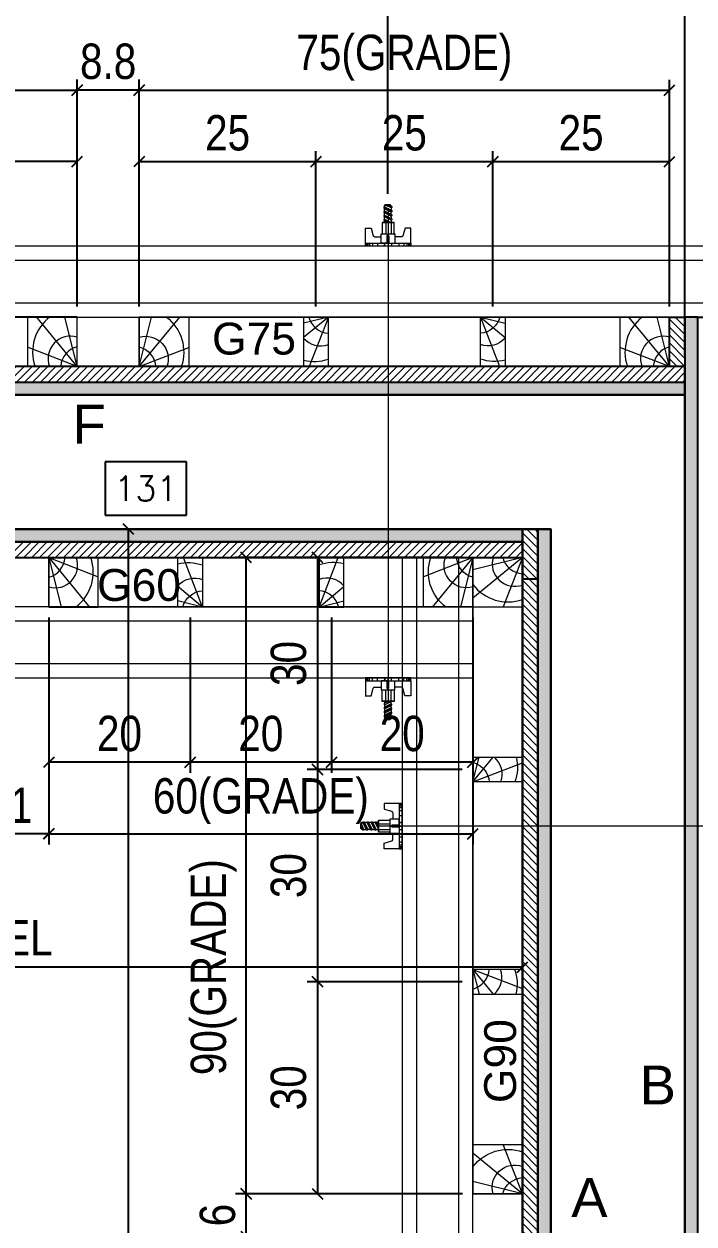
# Model space of a CAD drawing. Header units: millimetres. Extents: x 1945 to 8225, y 304 to 15137.
# Drawn here: x 4058 to 4247.6, y 8881.5 to 9220.9 of the extents above; entities that cross this region are included whole.
import ezdxf
from ezdxf.enums import TextEntityAlignment as Align

# ---------------------------------------------------------------- set-up
doc = ezdxf.new("R2010")
doc.units = ezdxf.units.MM
for name, color, linetype in [('CHAPA', 1, 'Continuous'), ('COTA', 241, 'Continuous'), ('MEIO_PONT', 93, 'Continuous'), ('Painéis', 200, 'Continuous'), ('SARRAFO', 251, 'Continuous'), ('TEXTO_GERAL', 7, 'Continuous')]:
    doc.layers.add(name, color=color, linetype=linetype)
for name, color, linetype, lineweight in [('CONCRETO', 251, 'Continuous', 25), ('Hachura', 251, 'Continuous', 9), ('Madeira', 126, 'Continuous', 18), ('Perfil Metálico', 224, 'Continuous', 18)]:
    doc.layers.add(name, color=color, linetype=linetype, lineweight=lineweight)
doc.styles.add('ARIAL', font='arial.ttf')
doc.styles.add('COTA TECNICA 2X', font='techl___.ttf', dxfattribs={"height": 10})
doc.styles.add('ROMANS', font='romans.shx')
doc.styles.add('SANSSERIF', font='sas_____.pfb')
doc.dimstyles.new('Cota Seção interna', dxfattribs={"dimtxt": 7, "dimasz": 6, "dimexe": 0.18, "dimexo": 2, "dimgap": -4, "dimtad": 3, "dimdec": 1, "dimlfac": 0.5, "dimzin": 12, "dimdsep": 46, "dimtxsty": 'ROMANS', "dimblk": 'ARCHTICK', "dimcen": 0.09, "dimse1": 1, "dimse2": 1, "dimsd1": 1, "dimsd2": 1, "dimclrd": 180, "dimclre": 5, "dimclrt": 1, "dimadec": 0, "dimazin": 3, "dimtfac": 1, "dimtdec": 1, "dimtofl": 0, "dimtmove": 0, "dimatfit": 3, "dimldrblk": 'ARCHTICK', "dimfxl": 1, "dimtolj": 1, "dimtzin": 0, "dimarcsym": 0})
doc.dimstyles.new('SECAO PILAR', dxfattribs={"dimtxt": 10, "dimasz": 3, "dimexe": 3, "dimexo": 3, "dimgap": 3, "dimtad": 1, "dimdec": 1, "dimlfac": 0.5, "dimzin": 12, "dimdsep": 46, "dimtxsty": 'COTA TECNICA 2X', "dimblk1": 'OBLIQUE', "dimblk2": 'OBLIQUE', "dimsah": 1, "dimcen": 0.9, "dimclrd": 256, "dimclre": 256, "dimclrt": 256, "dimadec": 1, "dimazin": 3, "dimtfac": 1, "dimtdec": 1, "dimtmove": 0, "dimatfit": 3, "dimfxl": 1, "dimtolj": 1, "dimtzin": 12, "dimarcsym": 0})
pattern_1 = [(45, (13659.9936, 31244.3893), (-1.12253202, 1.12253202), [])]

# ---------------------------------------------------------------- blocks, each defined once
blk = doc.blocks.new('_Oblique')
at = {"color": 0, "linetype": 'ByBlock', "lineweight": -2}
blk.add_line((-0.5, -0.5), (0.5, 0.5), dxfattribs=at)
blk = doc.blocks.new('*D939')
at = {"layer": 'COTA', "lineweight": -2, "transparency": 16777216}
for p, q in [((4196.05, 9078), (4084.57, 9078)), ((4087.57, 8634), (4087.57, 9078)), ((4196.05, 8634), (4084.57, 8634))]:
    blk.add_line(p, q, dxfattribs=at)
at = {"layer": 'Defpoints', "color": 0, "transparency": 16777216}
for p in [(4087.57, 9078), (4199.05, 9078), (4199.05, 8634)]:
    blk.add_point(p, dxfattribs=at)
at = {"layer": 'COTA', "lineweight": -2, "transparency": 16777216, "xscale": 3, "yscale": 3, "zscale": 3}
for p, rotation in [((4087.57, 9078), 90), ((4087.57, 8634), 270)]:
    blk.add_blockref('_Oblique', p, dxfattribs=dict(at, rotation=rotation))
at = {"layer": 'COTA', "transparency": 16777216, "insert": (4079.49, 8799), "char_height": 10, "attachment_point": 5, "rotation": 90, "style": 'COTA TECNICA 2X'}
blk.add_mtext('\\A1;222 PAINEL', dxfattribs=at)
blk = doc.blocks.new('*D940')
at = {"layer": 'COTA', "lineweight": -2, "transparency": 16777216}
for p, q in [((3923.05, 9127.04), (3923.05, 9274.4)), ((4245.05, 9127), (4245.05, 9274.4)), ((3923.05, 9271.4), (4245.05, 9271.4))]:
    blk.add_line(p, q, dxfattribs=at)
at = {"layer": 'Defpoints', "color": 0, "transparency": 16777216}
for p in [(4245.05, 9271.4), (3923.05, 9124.04), (4245.05, 9124)]:
    blk.add_point(p, dxfattribs=at)
at = {"layer": 'COTA', "lineweight": -2, "transparency": 16777216, "xscale": 3, "yscale": 3, "zscale": 3, "rotation": 180}
blk.add_blockref('_Oblique', (3923.05, 9271.4), dxfattribs=at)
at = {"layer": 'COTA', "lineweight": -2, "transparency": 16777216, "xscale": 3, "yscale": 3, "zscale": 3}
blk.add_blockref('_Oblique', (4245.05, 9271.4), dxfattribs=at)
at = {"layer": 'COTA', "transparency": 16777216, "insert": (4084.05, 9279.51), "char_height": 10, "attachment_point": 5, "style": 'COTA TECNICA 2X'}
blk.add_mtext('\\A1;161 PAINEL', dxfattribs=at)
blk = doc.blocks.new('*D941')
at = {"layer": 'COTA', "lineweight": -2, "transparency": 16777216}
for p, q in [((3923.05, 9075), (3923.05, 8951.13)), ((4199.05, 9075), (4199.05, 8951.13)), ((4199.05, 8954.13), (3923.05, 8954.13))]:
    blk.add_line(p, q, dxfattribs=at)
at = {"layer": 'Defpoints', "color": 0, "transparency": 16777216}
for p in [(3923.05, 9078), (4199.05, 9078), (3923.05, 8954.13)]:
    blk.add_point(p, dxfattribs=at)
at = {"layer": 'COTA', "lineweight": -2, "transparency": 16777216, "xscale": 3, "yscale": 3, "zscale": 3, "rotation": 180}
blk.add_blockref('_Oblique', (3923.05, 8954.13), dxfattribs=at)
at = {"layer": 'COTA', "lineweight": -2, "transparency": 16777216, "xscale": 3, "yscale": 3, "zscale": 3}
blk.add_blockref('_Oblique', (4199.05, 8954.13), dxfattribs=at)
at = {"layer": 'COTA', "transparency": 16777216, "insert": (4034.63, 8962.37), "char_height": 10, "attachment_point": 5, "style": 'COTA TECNICA 2X'}
blk.add_mtext('\\A1;138 PAINEL', dxfattribs=at)
blk = doc.blocks.new('*D945')
at = {"layer": 'COTA', "linetype": 'ByBlock', "lineweight": -2, "transparency": 16777216}
for p, q in [((4248.05, 9138), (4391.08, 9138)), ((4388.08, 8634), (4388.08, 9138)), ((4248.05, 8634), (4391.08, 8634))]:
    blk.add_line(p, q, dxfattribs=at)
at = {"layer": 'Defpoints', "color": 0, "linetype": 'ByBlock', "transparency": 16777216}
for p in [(4245.05, 9138), (4388.08, 9138), (4245.05, 8634)]:
    blk.add_point(p, dxfattribs=at)
at = {"layer": 'COTA', "linetype": 'ByBlock', "lineweight": -2, "transparency": 16777216, "xscale": 3, "yscale": 3, "zscale": 3}
for p, rotation in [((4388.08, 9138), 90), ((4388.08, 8634), 270)]:
    blk.add_blockref('_Oblique', p, dxfattribs=dict(at, rotation=rotation))
at = {"layer": 'COTA', "linetype": 'ByBlock', "transparency": 16777216, "insert": (4379.97, 8886), "char_height": 10, "attachment_point": 5, "rotation": 90, "style": 'COTA TECNICA 2X'}
blk.add_mtext('\\A1;252 PAINEL', dxfattribs=at)
blk = doc.blocks.new('*D946')
at = {"layer": 'COTA', "color": 180, "lineweight": -2, "transparency": 16777216}
for p, q in [((4053.7, 9114.37), (4028.7, 9114.37)), ((4028.7, 9114.37), (4028.7, 9099.37)), ((4053.7, 9099.37), (4053.7, 9114.37)), ((4028.7, 9099.37), (4053.7, 9099.37))]:
    blk.add_line(p, q, dxfattribs=at)
at = {"layer": 'Defpoints', "color": 0, "transparency": 16777216}
for p in [(3945.05, 9116), (4245.05, 9116), (4245.05, 9095.37)]:
    blk.add_point(p, dxfattribs=at)
at = {"layer": 'COTA', "color": 1, "transparency": 16777216, "insert": (4041.2, 9106.87), "char_height": 7, "attachment_point": 5, "style": 'ROMANS'}
blk.add_mtext('\\A1;150', dxfattribs=at)
blk = doc.blocks.new('_ArchTick')
at = {"color": 0, "linetype": 'ByBlock', "const_width": 0.15}
blk.add_lwpolyline([(-0.5, -0.5), (0.5, 0.5)], dxfattribs=at)
blk = doc.blocks.new('*D947')
at = {"layer": 'COTA', "color": 180, "lineweight": -2, "transparency": 16777216}
for p, q in [((4241.05, 8868.36), (4226.05, 8868.36)), ((4226.05, 8868.36), (4226.05, 8842.36)), ((4241.05, 8842.36), (4241.05, 8868.36)), ((4226.05, 8842.36), (4241.05, 8842.36))]:
    blk.add_line(p, q, dxfattribs=at)
at = {"layer": 'Defpoints', "color": 0, "transparency": 16777216}
for p in [(4245.05, 9116), (4245.05, 8656), (4245.05, 8656)]:
    blk.add_point(p, dxfattribs=at)
at = {"layer": 'COTA', "color": 1, "transparency": 16777216, "insert": (4233.55, 8855.36), "char_height": 7, "attachment_point": 5, "rotation": 90, "style": 'ROMANS'}
blk.add_mtext('\\A1;230', dxfattribs=at)
blk = doc.blocks.new('C')
at = {"layer": 'Hachura', "color": 0}
for p, q in [((0, 3.22), (0, -3.22)), ((0.45, 3.22), (0, 3.22)), ((0.46, 3.16), (0, 3.16)), ((0.46, 3.05), (0, 3.05)), ((0.46, 2.88), (0, 2.88)), ((0, 2.75), (0, -1.16)), ((0.46, 2.65), (0, 2.65)), ((0.46, 2.23), (0, 2.23)), ((0.45, -3.23), (0.45, 3.22)), ((0.45, 3.22), (2.58, 3.22)), ((1.35, 1.94), (1.35, 0.96)), ((2.58, 2.39), (1.47, 2.09)), ((2.58, 3.22), (2.58, 2.39)), ((0.46, 1.51), (0, 1.51)), ((0.39, 0.49), (0.17, 0.49)), ((1.74, 0.97), (0.45, 0.97)), ((1.45, 0.1), (0.45, 0.1)), ((1.74, -0.97), (1.74, 0.97)), ((1.74, 0.97), (1.74, 0.84)), ((1.74, 0.97), (1.74, 0.84)), ((1.74, 0.84), (3.35, 0.84)), ((3.35, 0.45), (1.74, 0.45)), ((3.32, 0.84), (3.32, -0.84)), ((3.35, 0.84), (3.35, -0.84)), ((3.68, 0.45), (3.35, 0.45)), ((3.84, -0.52), (3.35, 0.45)), ((3.35, 0.06), (3.67, -0.57)), ((3.68, 0.45), (4.16, -0.52)), ((3.72, 0.5), (4.25, -0.57)), ((4.37, -0.55), (3.83, 0.53)), ((4.15, 0.45), (3.93, 0.45)), ((4.42, -0.52), (3.93, 0.45)), ((4.15, 0.45), (4.26, 0.45)), ((4.26, 0.45), (4.74, -0.52)), ((4.3, 0.5), (4.83, -0.57)), ((4.95, -0.55), (4.41, 0.53)), ((4.51, 0.45), (4.84, 0.45)), ((5, -0.52), (4.51, 0.45)), ((4.84, 0.45), (5.32, -0.52)), ((4.88, 0.5), (5.41, -0.57)), ((5.53, -0.55), (4.99, 0.53)), ((5.58, -0.52), (5.09, 0.45)), ((5.42, 0.45), (5.09, 0.45)), ((5.58, -0.52), (5.09, 0.45)), ((5.42, 0.45), (5.74, -0.19)), ((5.46, 0.5), (5.74, -0.07)), ((5.74, 0.19), (5.57, 0.53)), ((5.74, 0.32), (5.68, 0.45)), ((5.68, 0.45), (5.74, 0.45)), ((5.74, 0.45), (5.9, 0.29)), ((5.74, 0.45), (5.74, -0.52)), ((5.9, -0.36), (5.9, 0.29)), ((0.45, 0), (0, 0)), ((0.46, -1.52), (0, -1.52)), ((0.08, -0.48), (0.29, -0.48)), ((0.29, -0.48), (0.4, -0.48)), ((0.45, 0), (0.45, -0.97)), ((0.45, -0.16), (1.45, -0.16)), ((0.45, -0.65), (0.45, -0.32)), ((0.45, -3.23), (0.45, -0.65)), ((0.45, -0.97), (1.74, -0.97)), ((1.35, -1.94), (1.35, -0.97)), ((3.35, -0.32), (1.74, -0.32)), ((3.35, -0.84), (1.74, -0.84)), ((3.35, -0.07), (3.58, -0.52)), ((3.35, -0.52), (3.58, -0.52)), ((3.84, -0.52), (4.16, -0.52)), ((4.42, -0.52), (4.74, -0.52)), ((4.63, -0.52), (4.74, -0.52)), ((5, -0.52), (5.32, -0.52)), ((5.58, -0.52), (5.74, -0.52)), ((5.74, -0.52), (5.9, -0.36)), ((5.74, -0.52), (5.74, -0.52)), ((0.46, -2.23), (0, -2.23)), ((0.46, -2.65), (0, -2.65)), ((0.46, -2.88), (0, -2.88)), ((0.46, -3.05), (0, -3.05)), ((0.46, -3.16), (0, -3.16)), ((0, -3.22), (2.57, -3.22)), ((2.58, -2.39), (1.47, -2.1)), ((2.58, -3.23), (2.58, -2.39))]:
    blk.add_line(p, q, dxfattribs=at)
for centre, radius, start, end in [((1.52, 1.94), 0.161, 104.7436, 180), ((1.44, -0.03), 0.129, 272.695, 87.305), ((3.81, 0.39), 0.143, 25.5688, 154.4312), ((4.39, 0.39), 0.143, 25.5688, 154.4312), ((4.97, 0.39), 0.143, 25.5688, 154.4312), ((5.55, 0.39), 0.143, 25.5688, 154.4312), ((0.17, -0.37), 0.174, 221.744, 317.8592), ((3.71, -0.4), 0.174, 222.1408, 318.256), ((4.29, -0.4), 0.174, 222.1408, 318.256), ((4.87, -0.4), 0.174, 222.1408, 318.256), ((5.45, -0.4), 0.174, 222.1408, 318.256), ((5.61, -0.4), 0.174, 317.8592, 318.256), ((1.52, -1.94), 0.161, 180, 255.2564)]:
    blk.add_arc(centre, radius, start, end, dxfattribs=at)
blk = doc.blocks.new('*D955')
at = {"layer": 'COTA', "lineweight": -2, "transparency": 16777216}
for p, q in [((4046.99, 9172.8), (4046.99, 9240.87)), ((4160.99, 9172.8), (4160.99, 9240.87)), ((4046.99, 9237.87), (4160.99, 9237.87))]:
    blk.add_line(p, q, dxfattribs=at)
at = {"layer": 'Defpoints', "color": 0, "transparency": 16777216}
for p in [(4160.99, 9237.87), (4046.99, 9169.8), (4160.99, 9169.8)]:
    blk.add_point(p, dxfattribs=at)
at = {"layer": 'COTA', "lineweight": -2, "transparency": 16777216, "xscale": 3, "yscale": 3, "zscale": 3, "rotation": 180}
blk.add_blockref('_Oblique', (4046.99, 9237.87), dxfattribs=at)
at = {"layer": 'COTA', "lineweight": -2, "transparency": 16777216, "xscale": 3, "yscale": 3, "zscale": 3}
blk.add_blockref('_Oblique', (4160.99, 9237.87), dxfattribs=at)
at = {"layer": 'COTA', "transparency": 16777216, "insert": (4103.99, 9245.98), "char_height": 10, "attachment_point": 5, "style": 'COTA TECNICA 2X'}
blk.add_mtext('\\A1;57', dxfattribs=at)
blk = doc.blocks.new('*D956')
at = {"layer": 'COTA', "lineweight": -2, "transparency": 16777216}
for p, q in [((4182.06, 8890.02), (4117.92, 8890.02)), ((4120.92, 8878.01), (4120.92, 8890.02)), ((4182.07, 8878.01), (4117.92, 8878.01))]:
    blk.add_line(p, q, dxfattribs=at)
at = {"layer": 'Defpoints', "color": 0, "transparency": 16777216}
for p in [(4120.92, 8890.02), (4185.06, 8890.02), (4185.07, 8878.01)]:
    blk.add_point(p, dxfattribs=at)
at = {"layer": 'COTA', "lineweight": -2, "transparency": 16777216, "xscale": 3, "yscale": 3, "zscale": 3}
for p, rotation in [((4120.92, 8890.02), 90), ((4120.92, 8878.01), 270)]:
    blk.add_blockref('_Oblique', p, dxfattribs=dict(at, rotation=rotation))
at = {"layer": 'COTA', "transparency": 16777216, "insert": (4112.82, 8884.02), "char_height": 10, "attachment_point": 5, "rotation": 90, "style": 'COTA TECNICA 2X'}
blk.add_mtext('\\A1;6', dxfattribs=at)
blk = doc.blocks.new('*D957')
at = {"layer": 'COTA', "color": 180, "lineweight": -2, "transparency": 16777216}
for p, q in [((4104.01, 9097), (4081.01, 9097)), ((4081.01, 9097), (4081.01, 9082)), ((4104.01, 9082), (4104.01, 9097)), ((4081.01, 9082), (4104.01, 9082))]:
    blk.add_line(p, q, dxfattribs=at)
at = {"layer": 'Defpoints', "color": 0, "transparency": 16777216}
for p in [(3945.05, 9078), (3945.05, 9078), (4207.05, 9078)]:
    blk.add_point(p, dxfattribs=at)
at = {"layer": 'COTA', "color": 1, "transparency": 16777216, "insert": (4092.51, 9089.5), "char_height": 7, "attachment_point": 5, "style": 'ROMANS'}
blk.add_mtext('\\A1;131', dxfattribs=at)
blk = doc.blocks.new('*D958')
at = {"layer": 'COTA', "color": 180, "lineweight": -2, "transparency": 16777216}
for p, q in [((4225.96, 8811.89), (4210.96, 8811.89)), ((4210.96, 8811.89), (4210.96, 8787.89)), ((4225.96, 8787.89), (4225.96, 8811.89)), ((4210.96, 8787.89), (4225.96, 8787.89))]:
    blk.add_line(p, q, dxfattribs=at)
at = {"layer": 'Defpoints', "color": 0, "transparency": 16777216}
for p in [(4207.05, 9078), (4207.05, 8656), (4229.96, 8656)]:
    blk.add_point(p, dxfattribs=at)
at = {"layer": 'COTA', "color": 1, "transparency": 16777216, "insert": (4218.46, 8799.89), "char_height": 7, "attachment_point": 5, "rotation": 90, "style": 'ROMANS'}
blk.add_mtext('\\A1;211', dxfattribs=at)
blk = doc.blocks.new('PONTALETE')
at = {"layer": 'Madeira'}
for q in [(2.71, 7), (7, 5.76), (7, 1.74)]:
    blk.add_line((0, 0), q, dxfattribs=at)
blk.add_lwpolyline([(0, 0), (7, 0), (7, 7), (0, 7)], close=True, dxfattribs=at)
for centre, radius, start, end in [((2.04, 0.06), 6.23, 37.2818, 109.0913), ((1.09, 0.9), 3.19, 343.603, 109.9847), ((-0.21, -0.78), 3.09, 14.6322, 86.0383)]:
    blk.add_arc(centre, radius, start, end, dxfattribs=at)
blk = doc.blocks.new('MEIO PONTALETE')
at = {"layer": 'Madeira'}
for q in [(2.71, 7), (3.5, 2.88), (3.5, 0.87)]:
    blk.add_line((0, 0), q, dxfattribs=at)
blk.add_lwpolyline([(0, 0), (3.5, 0), (3.5, 7), (0, 7)], close=True, dxfattribs=at)
for centre, radius, start, end in [((2.04, 0.06), 6.23, 76.4499, 109.0913), ((1.09, 0.9), 3.19, 40.9063, 109.9847), ((-0.21, -0.78), 3.09, 14.6322, 86.0383)]:
    blk.add_arc(centre, radius, start, end, dxfattribs=at)
blk = doc.blocks.new('*D959')
at = {"layer": 'COTA', "lineweight": -2, "transparency": 16777216}
for p, q in [((4182.05, 9070.02), (4138.11, 9070.02)), ((4141.11, 9070.02), (4141.11, 9010.02)), ((4182.05, 9010.02), (4138.11, 9010.02))]:
    blk.add_line(p, q, dxfattribs=at)
at = {"layer": 'Defpoints', "color": 0, "transparency": 16777216}
for p in [(4185.05, 9070.02), (4141.11, 9010.02), (4185.05, 9010.02)]:
    blk.add_point(p, dxfattribs=at)
at = {"layer": 'COTA', "lineweight": -2, "transparency": 16777216, "xscale": 3, "yscale": 3, "zscale": 3}
for p, rotation in [((4141.11, 9070.02), 90), ((4141.11, 9010.02), 270)]:
    blk.add_blockref('_Oblique', p, dxfattribs=dict(at, rotation=rotation))
at = {"layer": 'COTA', "transparency": 16777216, "insert": (4132.9, 9040.02), "char_height": 10, "attachment_point": 5, "rotation": 90, "style": 'COTA TECNICA 2X'}
blk.add_mtext('\\A1;30', dxfattribs=at)
blk = doc.blocks.new('*D960')
at = {"layer": 'COTA', "lineweight": -2, "transparency": 16777216}
for p, q in [((4182.05, 9010.02), (4138.11, 9010.02)), ((4141.11, 9010.02), (4141.11, 8950.02)), ((4182.05, 8950.02), (4138.11, 8950.02))]:
    blk.add_line(p, q, dxfattribs=at)
at = {"layer": 'Defpoints', "color": 0, "transparency": 16777216}
for p in [(4185.05, 9010.02), (4141.11, 8950.02), (4185.05, 8950.02)]:
    blk.add_point(p, dxfattribs=at)
at = {"layer": 'COTA', "lineweight": -2, "transparency": 16777216, "xscale": 3, "yscale": 3, "zscale": 3}
for p, rotation in [((4141.11, 9010.02), 90), ((4141.11, 8950.02), 270)]:
    blk.add_blockref('_Oblique', p, dxfattribs=dict(at, rotation=rotation))
at = {"layer": 'COTA', "transparency": 16777216, "insert": (4132.9, 8980.02), "char_height": 10, "attachment_point": 5, "rotation": 90, "style": 'COTA TECNICA 2X'}
blk.add_mtext('\\A1;30', dxfattribs=at)
blk = doc.blocks.new('*D961')
at = {"layer": 'COTA', "lineweight": -2, "transparency": 16777216}
for p, q in [((4182.05, 8950.02), (4138.11, 8950.02)), ((4141.11, 8950.02), (4141.11, 8890.02)), ((4182.06, 8890.02), (4138.11, 8890.02))]:
    blk.add_line(p, q, dxfattribs=at)
at = {"layer": 'Defpoints', "color": 0, "transparency": 16777216}
for p in [(4185.05, 8950.02), (4141.11, 8890.02), (4185.06, 8890.02)]:
    blk.add_point(p, dxfattribs=at)
at = {"layer": 'COTA', "lineweight": -2, "transparency": 16777216, "xscale": 3, "yscale": 3, "zscale": 3}
for p, rotation in [((4141.11, 8950.02), 90), ((4141.11, 8890.02), 270)]:
    blk.add_blockref('_Oblique', p, dxfattribs=dict(at, rotation=rotation))
at = {"layer": 'COTA', "transparency": 16777216, "insert": (4132.9, 8920.02), "char_height": 10, "attachment_point": 5, "rotation": 90, "style": 'COTA TECNICA 2X'}
blk.add_mtext('\\A1;30', dxfattribs=at)
blk = doc.blocks.new('*D962')
at = {"layer": 'COTA', "lineweight": -2, "transparency": 16777216}
for p, q in [((4182.05, 9070.02), (4117.92, 9070.02)), ((4120.92, 8890.02), (4120.92, 9070.02)), ((4182.06, 8890.02), (4117.92, 8890.02))]:
    blk.add_line(p, q, dxfattribs=at)
at = {"layer": 'Defpoints', "color": 0, "transparency": 16777216}
for p in [(4120.92, 9070.02), (4185.05, 9070.02), (4185.06, 8890.02)]:
    blk.add_point(p, dxfattribs=at)
at = {"layer": 'COTA', "lineweight": -2, "transparency": 16777216, "xscale": 3, "yscale": 3, "zscale": 3}
for p, rotation in [((4120.92, 9070.02), 90), ((4120.92, 8890.02), 270)]:
    blk.add_blockref('_Oblique', p, dxfattribs=dict(at, rotation=rotation))
at = {"layer": 'COTA', "transparency": 16777216, "insert": (4111.7, 8954.13), "char_height": 10, "attachment_point": 5, "rotation": 90, "style": 'COTA TECNICA 2X'}
blk.add_mtext('\\A1;90(GRADE)', dxfattribs=at)
blk = doc.blocks.new('*D973')
at = {"layer": 'COTA', "lineweight": -2, "transparency": 16777216}
for p, q in [((4190.65, 9141), (4190.65, 9184.93)), ((4240.65, 9141), (4240.65, 9184.93)), ((4240.65, 9181.93), (4190.65, 9181.93))]:
    blk.add_line(p, q, dxfattribs=at)
at = {"layer": 'Defpoints', "color": 0, "transparency": 16777216}
for p in [(4190.65, 9181.93), (4190.65, 9138), (4240.65, 9138)]:
    blk.add_point(p, dxfattribs=at)
at = {"layer": 'COTA', "lineweight": -2, "transparency": 16777216, "xscale": 3, "yscale": 3, "zscale": 3, "rotation": 180}
blk.add_blockref('_Oblique', (4190.65, 9181.93), dxfattribs=at)
at = {"layer": 'COTA', "lineweight": -2, "transparency": 16777216, "xscale": 3, "yscale": 3, "zscale": 3}
blk.add_blockref('_Oblique', (4240.65, 9181.93), dxfattribs=at)
at = {"layer": 'COTA', "transparency": 16777216, "insert": (4215.65, 9190.04), "char_height": 10, "attachment_point": 5, "style": 'COTA TECNICA 2X'}
blk.add_mtext('\\A1;25', dxfattribs=at)
blk = doc.blocks.new('*D974')
at = {"layer": 'COTA', "lineweight": -2, "transparency": 16777216}
for p, q in [((4140.65, 9141), (4140.65, 9184.93)), ((4190.65, 9141), (4190.65, 9184.93)), ((4190.65, 9181.93), (4140.65, 9181.93))]:
    blk.add_line(p, q, dxfattribs=at)
at = {"layer": 'Defpoints', "color": 0, "transparency": 16777216}
for p in [(4140.65, 9181.93), (4140.65, 9138), (4190.65, 9138)]:
    blk.add_point(p, dxfattribs=at)
at = {"layer": 'COTA', "lineweight": -2, "transparency": 16777216, "xscale": 3, "yscale": 3, "zscale": 3, "rotation": 180}
blk.add_blockref('_Oblique', (4140.65, 9181.93), dxfattribs=at)
at = {"layer": 'COTA', "lineweight": -2, "transparency": 16777216, "xscale": 3, "yscale": 3, "zscale": 3}
blk.add_blockref('_Oblique', (4190.65, 9181.93), dxfattribs=at)
at = {"layer": 'COTA', "transparency": 16777216, "insert": (4165.65, 9190.04), "char_height": 10, "attachment_point": 5, "style": 'COTA TECNICA 2X'}
blk.add_mtext('\\A1;25', dxfattribs=at)
blk = doc.blocks.new('*D975')
at = {"layer": 'COTA', "lineweight": -2, "transparency": 16777216}
for p, q in [((4090.65, 9141), (4090.65, 9184.93)), ((4140.65, 9141), (4140.65, 9184.93)), ((4140.65, 9181.93), (4090.65, 9181.93))]:
    blk.add_line(p, q, dxfattribs=at)
at = {"layer": 'Defpoints', "color": 0, "transparency": 16777216}
for p in [(4090.65, 9181.93), (4090.65, 9138), (4140.65, 9138)]:
    blk.add_point(p, dxfattribs=at)
at = {"layer": 'COTA', "lineweight": -2, "transparency": 16777216, "xscale": 3, "yscale": 3, "zscale": 3, "rotation": 180}
blk.add_blockref('_Oblique', (4090.65, 9181.93), dxfattribs=at)
at = {"layer": 'COTA', "lineweight": -2, "transparency": 16777216, "xscale": 3, "yscale": 3, "zscale": 3}
blk.add_blockref('_Oblique', (4140.65, 9181.93), dxfattribs=at)
at = {"layer": 'COTA', "transparency": 16777216, "insert": (4115.65, 9190.04), "char_height": 10, "attachment_point": 5, "style": 'COTA TECNICA 2X'}
blk.add_mtext('\\A1;25', dxfattribs=at)
blk = doc.blocks.new('*D976')
at = {"layer": 'COTA', "lineweight": -2, "transparency": 16777216}
for p, q in [((4090.65, 9141), (4090.65, 9205.12)), ((4240.65, 9140.97), (4240.65, 9205.12)), ((4090.65, 9202.12), (4240.65, 9202.12))]:
    blk.add_line(p, q, dxfattribs=at)
at = {"layer": 'Defpoints', "color": 0, "transparency": 16777216}
for p in [(4240.65, 9202.12), (4090.65, 9138), (4240.65, 9137.97)]:
    blk.add_point(p, dxfattribs=at)
at = {"layer": 'COTA', "lineweight": -2, "transparency": 16777216, "xscale": 3, "yscale": 3, "zscale": 3, "rotation": 180}
blk.add_blockref('_Oblique', (4090.65, 9202.12), dxfattribs=at)
at = {"layer": 'COTA', "lineweight": -2, "transparency": 16777216, "xscale": 3, "yscale": 3, "zscale": 3}
blk.add_blockref('_Oblique', (4240.65, 9202.12), dxfattribs=at)
at = {"layer": 'COTA', "transparency": 16777216, "insert": (4165.65, 9211.34), "char_height": 10, "attachment_point": 5, "style": 'COTA TECNICA 2X'}
blk.add_mtext('\\A1;75(GRADE)', dxfattribs=at)
blk = doc.blocks.new('*D977')
at = {"layer": 'COTA', "lineweight": -2, "transparency": 16777216}
for p, q in [((4023.05, 9141.04), (4023.05, 9184.97)), ((4073.05, 9141.04), (4073.05, 9184.97)), ((4073.05, 9181.97), (4023.05, 9181.97))]:
    blk.add_line(p, q, dxfattribs=at)
at = {"layer": 'Defpoints', "color": 0, "transparency": 16777216}
for p in [(4023.05, 9181.97), (4023.05, 9138.04), (4073.05, 9138.04)]:
    blk.add_point(p, dxfattribs=at)
at = {"layer": 'COTA', "lineweight": -2, "transparency": 16777216, "xscale": 3, "yscale": 3, "zscale": 3, "rotation": 180}
blk.add_blockref('_Oblique', (4023.05, 9181.97), dxfattribs=at)
at = {"layer": 'COTA', "lineweight": -2, "transparency": 16777216, "xscale": 3, "yscale": 3, "zscale": 3}
blk.add_blockref('_Oblique', (4073.05, 9181.97), dxfattribs=at)
at = {"layer": 'COTA', "transparency": 16777216, "insert": (4048.05, 9190.08), "char_height": 10, "attachment_point": 5, "style": 'COTA TECNICA 2X'}
blk.add_mtext('\\A1;25', dxfattribs=at)
blk = doc.blocks.new('*D980')
at = {"layer": 'COTA', "lineweight": -2, "transparency": 16777216}
for p, q in [((3923.05, 9141.04), (3923.05, 9205.16)), ((4073.05, 9141.01), (4073.05, 9205.16)), ((3923.05, 9202.16), (4073.05, 9202.16))]:
    blk.add_line(p, q, dxfattribs=at)
at = {"layer": 'Defpoints', "color": 0, "transparency": 16777216}
for p in [(4073.05, 9202.16), (3923.05, 9138.04), (4073.05, 9138.01)]:
    blk.add_point(p, dxfattribs=at)
at = {"layer": 'COTA', "lineweight": -2, "transparency": 16777216, "xscale": 3, "yscale": 3, "zscale": 3, "rotation": 180}
blk.add_blockref('_Oblique', (3923.05, 9202.16), dxfattribs=at)
at = {"layer": 'COTA', "lineweight": -2, "transparency": 16777216, "xscale": 3, "yscale": 3, "zscale": 3}
blk.add_blockref('_Oblique', (4073.05, 9202.16), dxfattribs=at)
at = {"layer": 'COTA', "transparency": 16777216, "insert": (3998.05, 9211.38), "char_height": 10, "attachment_point": 5, "style": 'COTA TECNICA 2X'}
blk.add_mtext('\\A1;75(GRADE)', dxfattribs=at)
blk = doc.blocks.new('*D1619')
at = {"layer": 'COTA', "lineweight": -2, "transparency": 16777216}
for p, q in [((4073.05, 9141.04), (4073.05, 9205.16)), ((4090.65, 9141), (4090.65, 9205.16)), ((4090.65, 9202.16), (4073.05, 9202.16))]:
    blk.add_line(p, q, dxfattribs=at)
at = {"layer": 'Defpoints', "color": 0, "transparency": 16777216}
for p in [(4073.05, 9202.16), (4073.05, 9138.04), (4090.65, 9138)]:
    blk.add_point(p, dxfattribs=at)
at = {"layer": 'COTA', "lineweight": -2, "transparency": 16777216, "xscale": 3, "yscale": 3, "zscale": 3, "rotation": 180}
blk.add_blockref('_Oblique', (4073.05, 9202.16), dxfattribs=at)
at = {"layer": 'COTA', "lineweight": -2, "transparency": 16777216, "xscale": 3, "yscale": 3, "zscale": 3}
blk.add_blockref('_Oblique', (4090.65, 9202.16), dxfattribs=at)
at = {"layer": 'COTA', "transparency": 16777216, "insert": (4081.85, 9210.26), "char_height": 10, "attachment_point": 5, "style": 'COTA TECNICA 2X'}
blk.add_mtext('\\A1;8.8', dxfattribs=at)
blk = doc.blocks.new('*D981')
at = {"layer": 'COTA', "lineweight": -2, "transparency": 16777216}
for p, q in [((4145.04, 9052.98), (4145.04, 9009.06)), ((4185.04, 9052.98), (4185.04, 9009.06)), ((4185.04, 9012.06), (4145.04, 9012.06))]:
    blk.add_line(p, q, dxfattribs=at)
at = {"layer": 'Defpoints', "color": 0, "transparency": 16777216}
for p in [(4145.04, 9055.98), (4185.04, 9055.98), (4145.04, 9012.06)]:
    blk.add_point(p, dxfattribs=at)
at = {"layer": 'COTA', "lineweight": -2, "transparency": 16777216, "xscale": 3, "yscale": 3, "zscale": 3, "rotation": 180}
blk.add_blockref('_Oblique', (4145.04, 9012.06), dxfattribs=at)
at = {"layer": 'COTA', "lineweight": -2, "transparency": 16777216, "xscale": 3, "yscale": 3, "zscale": 3}
blk.add_blockref('_Oblique', (4185.04, 9012.06), dxfattribs=at)
at = {"layer": 'COTA', "transparency": 16777216, "insert": (4165.04, 9020.16), "char_height": 10, "attachment_point": 5, "style": 'COTA TECNICA 2X'}
blk.add_mtext('\\A1;20', dxfattribs=at)
blk = doc.blocks.new('*D982')
at = {"layer": 'COTA', "lineweight": -2, "transparency": 16777216}
for p, q in [((4105.04, 9052.98), (4105.04, 9009.06)), ((4145.04, 9052.98), (4145.04, 9009.06)), ((4145.04, 9012.06), (4105.04, 9012.06))]:
    blk.add_line(p, q, dxfattribs=at)
at = {"layer": 'Defpoints', "color": 0, "transparency": 16777216}
for p in [(4105.04, 9055.98), (4145.04, 9055.98), (4105.04, 9012.06)]:
    blk.add_point(p, dxfattribs=at)
at = {"layer": 'COTA', "lineweight": -2, "transparency": 16777216, "xscale": 3, "yscale": 3, "zscale": 3, "rotation": 180}
blk.add_blockref('_Oblique', (4105.04, 9012.06), dxfattribs=at)
at = {"layer": 'COTA', "lineweight": -2, "transparency": 16777216, "xscale": 3, "yscale": 3, "zscale": 3}
blk.add_blockref('_Oblique', (4145.04, 9012.06), dxfattribs=at)
at = {"layer": 'COTA', "transparency": 16777216, "insert": (4125.04, 9020.16), "char_height": 10, "attachment_point": 5, "style": 'COTA TECNICA 2X'}
blk.add_mtext('\\A1;20', dxfattribs=at)
blk = doc.blocks.new('*D983')
at = {"layer": 'COTA', "lineweight": -2, "transparency": 16777216}
for p, q in [((4065.04, 9052.99), (4065.04, 9009.06)), ((4105.04, 9052.98), (4105.04, 9009.06)), ((4105.04, 9012.06), (4065.04, 9012.06))]:
    blk.add_line(p, q, dxfattribs=at)
at = {"layer": 'Defpoints', "color": 0, "transparency": 16777216}
for p in [(4065.04, 9055.99), (4105.04, 9055.98), (4065.04, 9012.06)]:
    blk.add_point(p, dxfattribs=at)
at = {"layer": 'COTA', "lineweight": -2, "transparency": 16777216, "xscale": 3, "yscale": 3, "zscale": 3, "rotation": 180}
blk.add_blockref('_Oblique', (4065.04, 9012.06), dxfattribs=at)
at = {"layer": 'COTA', "lineweight": -2, "transparency": 16777216, "xscale": 3, "yscale": 3, "zscale": 3}
blk.add_blockref('_Oblique', (4105.04, 9012.06), dxfattribs=at)
at = {"layer": 'COTA', "transparency": 16777216, "insert": (4085.04, 9020.16), "char_height": 10, "attachment_point": 5, "style": 'COTA TECNICA 2X'}
blk.add_mtext('\\A1;20', dxfattribs=at)
blk = doc.blocks.new('*D984')
at = {"layer": 'COTA', "lineweight": -2, "transparency": 16777216}
for p, q in [((4065.04, 9052.99), (4065.04, 8988.86)), ((4185.04, 9053.01), (4185.04, 8988.86)), ((4065.04, 8991.86), (4185.04, 8991.86))]:
    blk.add_line(p, q, dxfattribs=at)
at = {"layer": 'Defpoints', "color": 0, "transparency": 16777216}
for p in [(4065.04, 9055.99), (4185.04, 9056.01), (4185.04, 8991.86)]:
    blk.add_point(p, dxfattribs=at)
at = {"layer": 'COTA', "lineweight": -2, "transparency": 16777216, "xscale": 3, "yscale": 3, "zscale": 3, "rotation": 180}
blk.add_blockref('_Oblique', (4065.04, 8991.86), dxfattribs=at)
at = {"layer": 'COTA', "lineweight": -2, "transparency": 16777216, "xscale": 3, "yscale": 3, "zscale": 3}
blk.add_blockref('_Oblique', (4185.04, 8991.86), dxfattribs=at)
at = {"layer": 'COTA', "transparency": 16777216, "insert": (4125.04, 9001.08), "char_height": 10, "attachment_point": 5, "style": 'COTA TECNICA 2X'}
blk.add_mtext('\\A1;60(GRADE)', dxfattribs=at)
blk = doc.blocks.new('*D1621')
at = {"layer": 'COTA', "lineweight": -2, "transparency": 16777216}
for p, q in [((4043.05, 9053.03), (4043.05, 8988.88)), ((4065.04, 9052.98), (4065.04, 8988.88)), ((4065.04, 8991.88), (4043.05, 8991.88))]:
    blk.add_line(p, q, dxfattribs=at)
at = {"layer": 'Defpoints', "color": 0, "transparency": 16777216}
for p in [(4043.05, 9056.03), (4065.04, 9055.98), (4043.05, 8991.88)]:
    blk.add_point(p, dxfattribs=at)
at = {"layer": 'COTA', "lineweight": -2, "transparency": 16777216, "xscale": 3, "yscale": 3, "zscale": 3, "rotation": 180}
blk.add_blockref('_Oblique', (4043.05, 8991.88), dxfattribs=at)
at = {"layer": 'COTA', "lineweight": -2, "transparency": 16777216, "xscale": 3, "yscale": 3, "zscale": 3}
blk.add_blockref('_Oblique', (4065.04, 8991.88), dxfattribs=at)
at = {"layer": 'COTA', "transparency": 16777216, "insert": (4054.05, 8999.94), "char_height": 10, "attachment_point": 5, "style": 'COTA TECNICA 2X'}
blk.add_mtext('\\A1;11', dxfattribs=at)

msp = doc.modelspace()

# ---------------------------------------------------------------- hatches: boundary and pattern name
at = {"layer": 'Hachura'}
h = msp.add_hatch(dxfattribs=at)
h.set_pattern_fill('ANSI31', color=256, scale=0.5, angle=270, style=0)
h.set_pattern_definition([(315, (27097.25, -1402.7707), (1.12253202, 1.12253202), [])])
h.paths.add_polyline_path([(4245.05, 9138), (4240.65, 9138), (4240.65, 9124), (4245.05, 9124)])
h = msp.add_hatch(color=256, dxfattribs=at)
h.dxf.hatch_style = 1
h.paths.add_polyline_path([(4248.65, 9138), (4245.05, 9138), (4245.05, 8634), (4248.65, 8634)])
h = msp.add_hatch(dxfattribs=at)
h.set_pattern_fill('ANSI31', color=256, scale=0.5, angle=360, style=0)
h.set_pattern_definition(pattern_1)
h.paths.add_polyline_path([(3923.05, 9119.6), (3923.05, 9124), (4245.05, 9124), (4245.05, 9119.6)])
h = msp.add_hatch(color=256, dxfattribs=at)
h.dxf.hatch_style = 1
h.paths.add_polyline_path([(3923.05, 9116), (3923.05, 9119.6), (4245.05, 9119.6), (4245.05, 9116)])
h = msp.add_hatch(color=256, dxfattribs=at)
h.dxf.hatch_style = 1
h.paths.add_polyline_path([(3923.05, 9074.4), (3923.05, 9078), (4199.05, 9078), (4199.05, 9074.4)])
h = msp.add_hatch(dxfattribs=at)
h.set_pattern_fill('ANSI31', color=256, scale=0.5, angle=450, style=0)
h.set_pattern_definition([(135, (-18544.7664, 17398.533), (-1.12253202, -1.12253202), [])])
h.paths.add_polyline_path([(4199.05, 8634), (4203.45, 8634), (4203.45, 9078), (4199.05, 9078)])
h = msp.add_hatch(color=256, dxfattribs=at)
h.dxf.hatch_style = 1
h.paths.add_polyline_path([(4203.45, 8634), (4207.05, 8634), (4207.05, 9078), (4203.45, 9078)])
h = msp.add_hatch(dxfattribs=at)
h.set_pattern_fill('ANSI31', color=256, scale=0.5, angle=360, style=0)
h.set_pattern_definition(pattern_1)
h.paths.add_polyline_path([(3923.05, 9070), (3923.05, 9074.4), (4199.05, 9074.4), (4199.05, 9070)])

# ---------------------------------------------------------------- linework, layer by layer
at = {"layer": 'CHAPA', "linetype": 'ByBlock'}
for p, q in [((4245.05, 9124), (4241.28, 9124)), ((4245.05, 9116), (4245.05, 9124))]:
    msp.add_line(p, q, dxfattribs=at)
at = {"layer": 'CONCRETO', "color": 2}
msp.add_lwpolyline([(3945.05, 9116), (3945.05, 9078), (4207.05, 9078), (4207.05, 8656), (4245.05, 8656), (4245.05, 9116)], close=True, dxfattribs=at)
at = {"layer": 'Hachura'}
for p, q in [((4161.05, 9168.77), (4161.04, 9028.97)), ((4297.86, 8994.01), (4158.06, 8994.01))]:
    msp.add_line(p, q, dxfattribs=at)
at = {"layer": 'Madeira'}
for points in [[(4073.05, 9124.04), (4073.05, 9138.04), (3923.05, 9138.04), (3923.05, 9124.04)], [(4240.65, 9124), (4240.65, 9138), (4090.65, 9138), (4090.65, 9124)], [(4185.04, 9069.98), (4185.04, 9055.98), (4065.04, 9055.98), (4065.04, 9069.98)], [(4199.05, 9070), (4185.05, 9070), (4185.05, 8890), (4199.05, 8890)]]:
    msp.add_lwpolyline(points, close=True, dxfattribs=at)
at = {"layer": 'Painéis'}
for points in [[(4248.65, 9138), (4245.05, 9138), (4245.05, 8634), (4248.65, 8634)], [(4245.05, 9116), (3923.05, 9116), (3923.05, 9119.6), (4245.05, 9119.6)], [(4199.05, 9078), (3923.05, 9078), (3923.05, 9074.4), (4199.05, 9074.4)], [(4207.05, 8634), (4207.05, 9078), (4203.45, 9078), (4203.45, 8634)]]:
    msp.add_lwpolyline(points, close=True, dxfattribs=at)
at = {"layer": 'Perfil Metálico'}
for points in [[(4292.96, 9138), (4292.96, 9158), (3898.68, 9158), (3898.68, 9138)], [(3898.68, 9154), (3898.68, 9142), (4292.96, 9142), (4292.96, 9154)], [(4165.05, 8602.06), (4185.05, 8602.06), (4185.05, 9070), (4165.05, 9070)], [(4181.05, 9070), (4169.05, 9070), (4169.05, 8602.06), (4181.05, 8602.06)], [(4185.05, 9036), (4185.05, 9056), (3898.68, 9056), (3898.68, 9036)], [(3898.68, 9052), (3898.68, 9040), (4185.05, 9040), (4185.05, 9052)]]:
    msp.add_lwpolyline(points, close=True, dxfattribs=at)
at = {"layer": 'SARRAFO'}
for p, q in [((4245.05, 9124), (3923.05, 9124.04)), ((4199.05, 9064), (4203.45, 9064))]:
    msp.add_line(p, q, dxfattribs=at)
for points in [[(4240.65, 9124), (4240.65, 9138), (4245.05, 9138), (4245.05, 9124)], [(4199.05, 9078), (4199.05, 8634), (4203.45, 8634), (4203.45, 9078)], [(4199.05, 9078), (4203.45, 9078), (4203.45, 8634), (4199.05, 8634)], [(4199.05, 9074.4), (3923.05, 9074.4), (3923.05, 9070), (4199.05, 9070)]]:
    msp.add_lwpolyline(points, close=True, dxfattribs=at)
msp.add_lwpolyline([(3923.05, 9124.04), (3923.05, 9116), (4245.05, 9116), (4245.05, 9124)], dxfattribs=at)

# ---------------------------------------------------------------- block references
at = {"layer": 'Hachura', "linetype": 'Continuous', "yscale": 2, "zscale": 2}
for p, xscale, rotation in [((4161.06, 9158), -2, 270), ((4161.05, 9036), 2, 270), ((4165.06, 8994), 2, 180)]:
    msp.add_blockref('C', p, dxfattribs=dict(at, xscale=xscale, rotation=rotation))
at = {"layer": 'MEIO_PONT'}
for name, p, xscale, yscale, zscale, rotation in [('PONTALETE', (4073.05, 9124.04), 2, 2, 2, 90.00000000000001), ('PONTALETE', (4090.65, 9124), -2, 2, 2, 270.0000000000001), ('MEIO PONTALETE', (4144.15, 9138), 1.999999997962732, 1.999999997962732, 1.999999997962732, 180), ('MEIO PONTALETE', (4187.15, 9138), -1.999999997962732, 1.999999997962732, 1.999999997962732, 180), ('PONTALETE', (4240.65, 9124), 2, 2, 2, 90.00000000000001), ('PONTALETE', (4065.04, 9069.98), 2, 2, 2, 269.9999999999999), ('PONTALETE', (4185.04, 9069.98), -2, 2, 2, 90), ('PONTALETE', (4199.05, 9070), 2, 2, 2, 180), ('MEIO PONTALETE', (4185.05, 9006.5), -1.999999997962732, 1.999999997962732, 1.999999997962732, 270), ('MEIO PONTALETE', (4185.05, 8953.5), 1.999999997962732, 1.999999997962732, 1.999999997962732, 270)]:
    msp.add_blockref(name, p, dxfattribs=dict(at, xscale=xscale, yscale=yscale, zscale=zscale, rotation=rotation))
for name, p, xscale, yscale, zscale in [('MEIO PONTALETE', (4108.54, 9055.98), -1.999999997962732, 1.999999997962732, 1.999999997962732), ('MEIO PONTALETE', (4141.54, 9055.98), 1.999999997962732, 1.999999997962732, 1.999999997962732), ('PONTALETE', (4199.05, 8890), -2, 2, 2)]:
    msp.add_blockref(name, p, dxfattribs=dict(at, xscale=xscale, yscale=yscale, zscale=zscale))

# ---------------------------------------------------------------- texts
at = {"layer": 'TEXTO_GERAL', "color": 0, "linetype": 'Continuous', "style": 'SANSSERIF'}
for s, p in [('G75', (4111.23, 9131.89)), ('G60', (4078.7, 9062.21))]:
    msp.add_text(s, height=9, dxfattribs=at).set_placement(p, align=Align.MIDDLE_LEFT)
at = {"layer": 'TEXTO_GERAL', "style": 'ARIAL'}
for s, p in [('F', (4076.46, 9107.67)), ('B', (4237.36, 8920.79)), ('A', (4218, 8888.97))]:
    msp.add_text(s, height=11, dxfattribs=at).set_placement(p, align=Align.MIDDLE_CENTER)
at = {"layer": 'TEXTO_GERAL', "color": 0, "linetype": 'Continuous', "style": 'SANSSERIF'}
msp.add_text('G90', height=9, rotation=90, dxfattribs=at).set_placement((4192.75, 8915.68), align=Align.MIDDLE_LEFT)

# ---------------------------------------------------------------- dimensions: what is measured, and where the dimension line sits
at = {"layer": 'COTA'}
dim = msp.add_linear_dim(base=(4245.05, 9271.4), p1=(3923.05, 9124.04), p2=(4245.05, 9124), text='<> PAINEL', dimstyle='SECAO PILAR', dxfattribs=at)
dim.commit()
dim.dimension.update_dxf_attribs({"geometry": '*D940', "text_midpoint": (4084.05, 9279.51)})
for base, p1, p2, angle, picture, middle in [((4160.99, 9237.87), (4046.99, 9169.8), (4160.99, 9169.8), 180, '*D955', (4103.99, 9245.98)), ((4023.05, 9181.97), (4073.05, 9138.04), (4023.05, 9138.04), 180, '*D977', (4048.05, 9190.08)), ((4090.65, 9181.93), (4140.65, 9138), (4090.65, 9138), 180, '*D975', (4115.65, 9190.04)), ((4140.65, 9181.93), (4190.65, 9138), (4140.65, 9138), 180, '*D974', (4165.65, 9190.04)), ((4190.65, 9181.93), (4240.65, 9138), (4190.65, 9138), 180, '*D973', (4215.65, 9190.04)), ((4141.11, 9010.02), (4185.05, 9070.02), (4185.05, 9010.02), 270, '*D959', (4132.9, 9040.02)), ((4043.05, 8991.88), (4065.04, 9055.98), (4043.05, 9056.03), 180, '*D1621', (4054.05, 8999.94)), ((4065.04, 9012.06), (4105.04, 9055.98), (4065.04, 9055.99), 180, '*D983', (4085.04, 9020.16)), ((4105.04, 9012.06), (4145.04, 9055.98), (4105.04, 9055.98), 180, '*D982', (4125.04, 9020.16)), ((4145.04, 9012.06), (4185.04, 9055.98), (4145.04, 9055.98), 180, '*D981', (4165.04, 9020.16)), ((4141.11, 8950.02), (4185.05, 9010.02), (4185.05, 8950.02), 270, '*D960', (4132.9, 8980.02)), ((4141.11, 8890.02), (4185.05, 8950.02), (4185.06, 8890.02), 270, '*D961', (4132.9, 8920.02))]:
    dim = msp.add_linear_dim(base=base, p1=p1, p2=p2, angle=angle, dimstyle='SECAO PILAR', dxfattribs=at)
    dim.commit()
    dim.dimension.update_dxf_attribs({"geometry": picture, "text_midpoint": middle})
for base, p1, p2, picture, middle in [((4073.05, 9202.16), (3923.05, 9138.04), (4073.05, 9138.01), '*D980', (3998.05, 9211.38)), ((4240.65, 9202.12), (4090.65, 9138), (4240.65, 9137.97), '*D976', (4165.65, 9211.34)), ((4185.04, 8991.86), (4065.04, 9055.99), (4185.04, 9056.01), '*D984', (4125.04, 9001.08))]:
    dim = msp.add_linear_dim(base=base, p1=p1, p2=p2, angle=180, text='<>(GRADE)', dimstyle='SECAO PILAR', dxfattribs=at)
    dim.commit()
    dim.dimension.update_dxf_attribs({"geometry": picture, "text_midpoint": middle})
for base, p1, p2, angle, dimstyle, picture, middle in [((4073.05, 9202.16), (4090.65, 9138), (4073.05, 9138.04), 180, 'SECAO PILAR', '*D1619', (4081.85, 9202.16)), ((4245.05, 9095.37), (3945.05, 9116), (4245.05, 9116), 180, 'Cota Seção interna', '*D946', (4041.2, 9095.37)), ((4245.05, 8656), (4245.05, 9116), (4245.05, 8656), 270, 'Cota Seção interna', '*D947', (4245.05, 8855.36)), ((3945.05, 9078), (4207.05, 9078), (3945.05, 9078), 180, 'Cota Seção interna', '*D957', (4092.51, 9078)), ((4229.96, 8656), (4207.05, 9078), (4207.05, 8656), 270, 'Cota Seção interna', '*D958', (4229.96, 8799.89)), ((4120.92, 8890.02), (4185.07, 8878.01), (4185.06, 8890.02), 90, 'SECAO PILAR', '*D956', (4120.92, 8884.02))]:
    dim = msp.add_linear_dim(base=base, p1=p1, p2=p2, angle=angle, dimstyle=dimstyle, dxfattribs=at)
    dim.commit()
    dim.dimension.update_dxf_attribs({"geometry": picture, "text_midpoint": middle, "dimtype": 160})
at = {"layer": 'COTA', "linetype": 'ByBlock'}
dim = msp.add_linear_dim(base=(4388.08, 9138), p1=(4245.05, 8634), p2=(4245.05, 9138), angle=90, text='<> PAINEL', dimstyle='SECAO PILAR', override={"dimtmove": 1}, dxfattribs=at)
dim.commit()
dim.dimension.update_dxf_attribs({"geometry": '*D945', "text_midpoint": (4379.97, 8886)})
at = {"layer": 'COTA'}
for base, p1, p2, angle, text, picture, middle in [((4087.57, 9078), (4199.05, 8634), (4199.05, 9078), 90, '<> PAINEL', '*D939', (4087.57, 8799)), ((4120.92, 9070.02), (4185.06, 8890.02), (4185.05, 9070.02), 270, '<>(GRADE)', '*D962', (4120.92, 8954.13))]:
    dim = msp.add_linear_dim(base=base, p1=p1, p2=p2, angle=angle, text=text, dimstyle='SECAO PILAR', dxfattribs=at)
    dim.commit()
    dim.dimension.update_dxf_attribs({"geometry": picture, "text_midpoint": middle, "dimtype": 160})
dim = msp.add_linear_dim(base=(3923.05, 8954.13), p1=(4199.05, 9078), p2=(3923.05, 9078), text='<> PAINEL', dimstyle='SECAO PILAR', dxfattribs=at)
dim.commit()
dim.dimension.update_dxf_attribs({"geometry": '*D941', "text_midpoint": (4034.63, 8954.13), "dimtype": 160})

doc.saveas('drawing.dxf')
